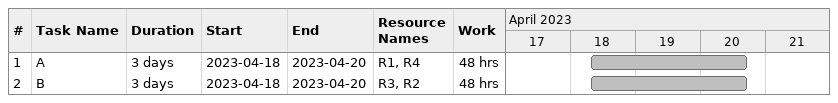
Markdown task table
| ID | Task | Duration | Start | Finish | Resources | Work (h) |
|---|---|---|---|---|---|---|
| 1 | A | 3d | 2023-04-18 | 2023-04-20 | R1, R4 | 48 |
| 2 | B | 3d | 2023-04-18 | 2023-04-20 | R3, R2 | 48 |
